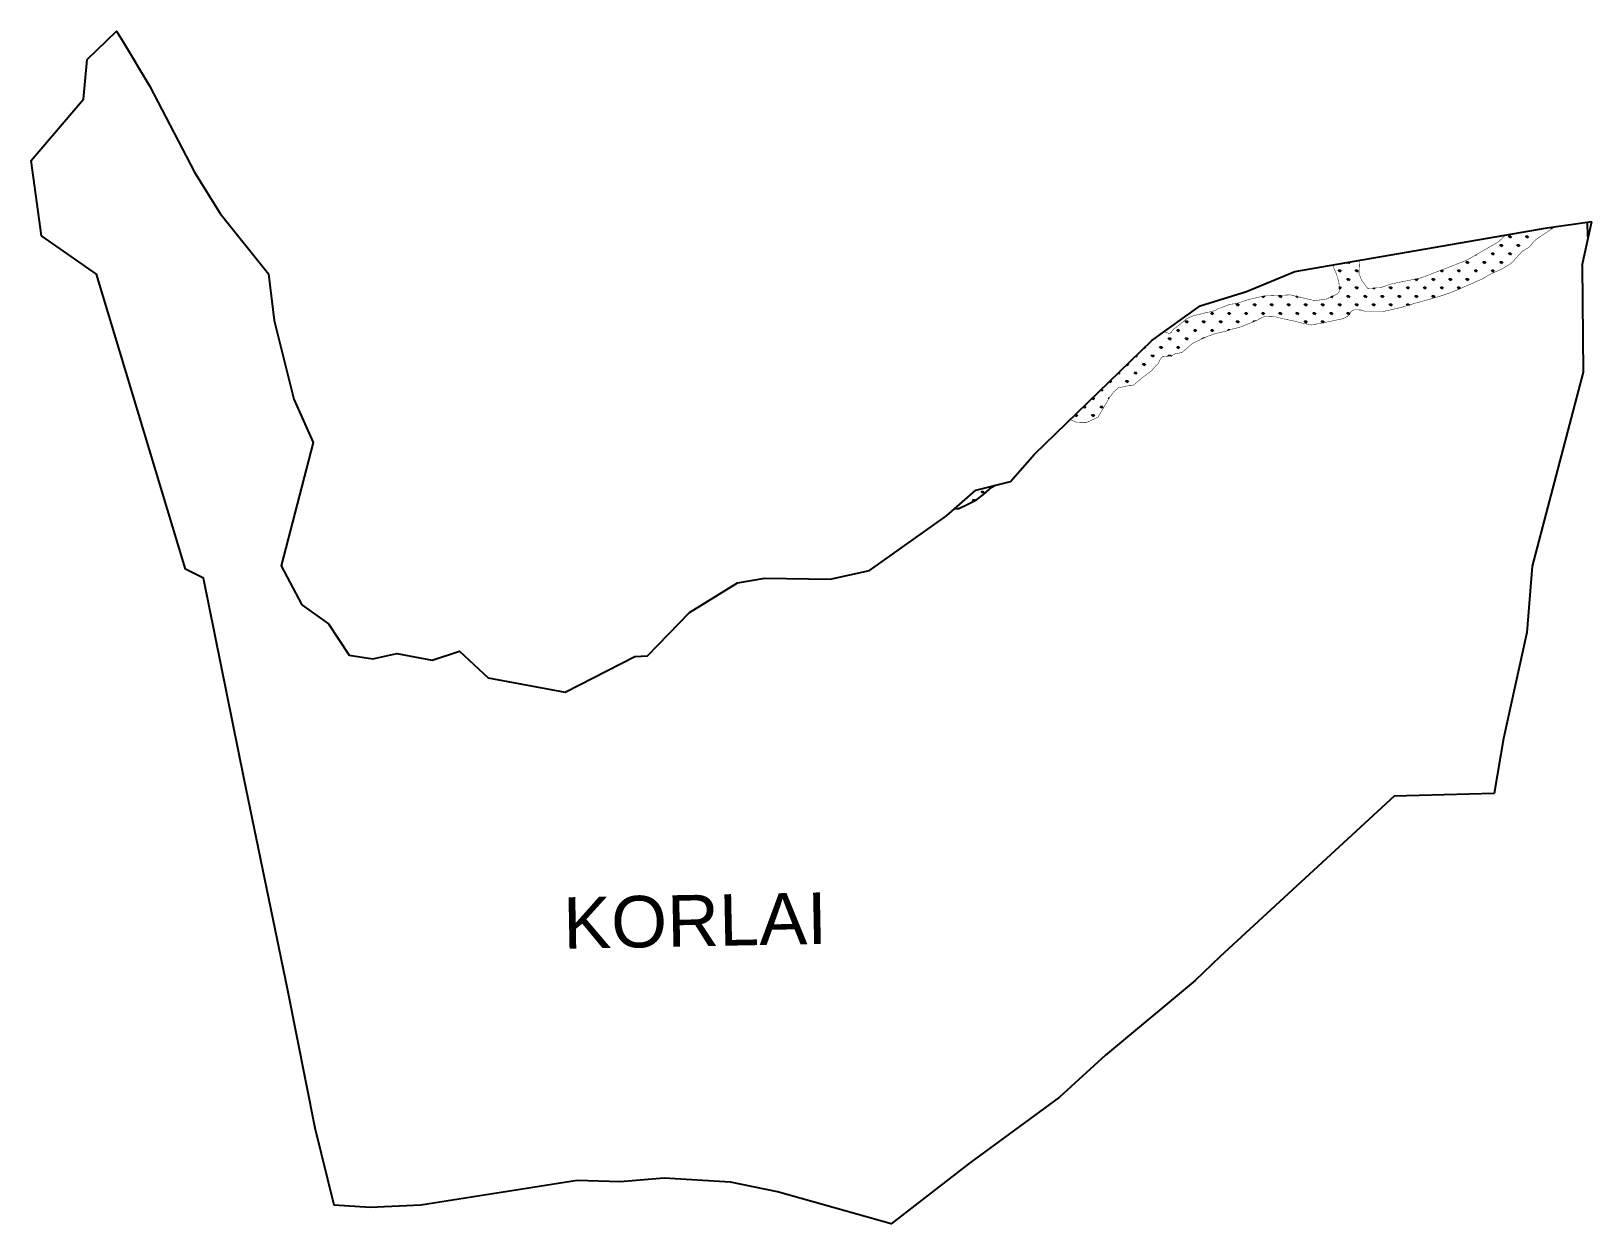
# Model space of a CAD drawing. Header units: metres. Extents: x 278911 to 282207, y 2048811 to 2051329.
import ezdxf

# ---------------------------------------------------------------- set-up
doc = ezdxf.new("R2010")
doc.units = ezdxf.units.M
for name, color, linetype in [('MANGROOVE BUFFER ZONE', 120, 'Continuous'), ('village', 3, 'Continuous'), ('VILLAGE NAME', 250, 'Continuous')]:
    doc.layers.add(name, color=color, linetype=linetype)
doc.styles.get("Standard").update_dxf_attribs({"font": 'simplex.shx'})

msp = doc.modelspace()

# ---------------------------------------------------------------- hatches: boundary and pattern name
at = {"layer": 'MANGROOVE BUFFER ZONE'}
h = msp.add_hatch(dxfattribs=at)
h.set_pattern_fill('GRASS', color=256)
h.paths.add_polyline_path([(282206.6, 2050927.5), (282197.2, 2050926.2), (282197.7, 2050896.3), (282199.1, 2050893.4)])
h = msp.add_hatch(dxfattribs=at)
h.set_pattern_fill('GRASS', color=256)
h.paths.add_polyline_path([(281508.5, 2050723.6), (281513.6, 2050726.2), (281520, 2050727), (281529.2, 2050727.2), (281535.6, 2050727), (281554.3, 2050722.3), (281564.1, 2050720.2), (281578.9, 2050717.2), (281591.9, 2050713.6), (281615.1, 2050708.9), (281646.5, 2050715), (281682.5, 2050722.5), (281692.1, 2050728.2), (281696.2, 2050733.9), (281698.4, 2050737.3), (281701.4, 2050739.6), (281705.6, 2050741.1), (281719.2, 2050740.6), (281729.4, 2050737.4), (281765.7, 2050737.4), (281794.4, 2050743.7), (281808, 2050747.2), (281826.7, 2050752.9), (281884.5, 2050769.2), (281908.2, 2050777.1), (281931.6, 2050787), (281975.1, 2050806), (281992.4, 2050816.3), (282017.7, 2050827.6), (282037.2, 2050839.7), (282059.9, 2050864.8), (282065.1, 2050867.8), (282070.2, 2050870.8), (282074.1, 2050873.4), (282079.2, 2050878.6), (282083.7, 2050884.8), (282089.1, 2050889.8), (282128.7, 2050916.4), (282112.6, 2050914.2), (282025, 2050899), (282009.2, 2050884.5), (281942.5, 2050845.7), (281846.3, 2050808.5), (281783.1, 2050795.6), (281759.6, 2050787.6), (281733.3, 2050786.4), (281720.5, 2050803.3), (281715, 2050818.3), (281716.2, 2050843), (281716.5, 2050845.7), (281659.2, 2050835.7), (281667.6, 2050816.3), (281672.6, 2050799.2), (281673.4, 2050790.6), (281674, 2050780.1), (281669.5, 2050774.3), (281656.1, 2050768.8), (281647.5, 2050764), (281621.6, 2050760.3), (281569.8, 2050772.6), (281548.4, 2050771.6), (281513.5, 2050770.1), (281479.4, 2050762), (281456.6, 2050754.2), (281442.4, 2050752.6), (281426.5, 2050746.3), (281417.4, 2050743.3), (281413, 2050740.5), (281405.2, 2050737.7), (281388.7, 2050734.2), (281382.1, 2050732.5), (281365.7, 2050728.6), (281360.4, 2050726.2), (281352.2, 2050722.8), (281345.3, 2050717.7), (281339.9, 2050712.5), (281321.7, 2050698.5), (281318.6, 2050693), (281313.8, 2050691.1), (281303.5, 2050695), (281277.6, 2050676.4), (281105.5, 2050509.2), (281119.3, 2050503.1), (281140.8, 2050503.5), (281163.9, 2050514.2), (281188.5, 2050555.7), (281196.6, 2050567.3), (281207.3, 2050576.4), (281217.5, 2050578.3), (281227.1, 2050580.5), (281237.6, 2050581.1), (281257.3, 2050597.4), (281274.6, 2050610.4), (281290.5, 2050626.5), (281294.5, 2050635), (281297.9, 2050639.9), (281300, 2050641.9), (281318, 2050643.5), (281327.2, 2050648.2), (281340.8, 2050650.6), (281364.2, 2050670.4), (281393.9, 2050684.4), (281410.3, 2050690.4), (281419.9, 2050692.7), (281435.8, 2050696.1), (281446.9, 2050700.2), (281463.9, 2050704.2), (281478.8, 2050710.4), (281492.6, 2050715.7), (281502, 2050720.2)])
h = msp.add_hatch(dxfattribs=at)
h.set_pattern_fill('GRASS', color=256)
h.paths.add_polyline_path([(280922.5, 2050350.7), (280940, 2050366.6), (280947, 2050370.7), (280906.2, 2050360.4), (280862.4, 2050321.6), (280870.2, 2050321.3), (280887.6, 2050329.8), (280907.3, 2050339.9)])

# ---------------------------------------------------------------- linework, layer by layer
at = {"color": 3, "flags": 128}
msp.add_lwpolyline([(282186.2, 2050834.5), (282206.6, 2050927.5)], dxfattribs=at)
at = {"layer": 'MANGROOVE BUFFER ZONE', "flags": 128}
for points in [[(282197.2, 2050926.2), (282197.7, 2050896.3), (282199.1, 2050893.4)], [(280862.4, 2050321.6), (280870.2, 2050321.3), (280887.6, 2050329.8), (280907.3, 2050339.9), (280922.5, 2050350.7), (280940, 2050366.6), (280947, 2050370.7)]]:
    msp.add_lwpolyline(points, dxfattribs=at)
at = {"layer": 'MANGROOVE BUFFER ZONE', "const_width": 1, "flags": 128}
for points in [[(281105.5, 2050509.2), (281119.3, 2050503.1), (281140.8, 2050503.5), (281163.9, 2050514.2), (281188.5, 2050555.7), (281196.6, 2050567.3), (281207.3, 2050576.4), (281217.5, 2050578.3), (281227.1, 2050580.5), (281237.6, 2050581.1), (281257.3, 2050597.4), (281274.6, 2050610.4), (281290.5, 2050626.5), (281294.5, 2050635), (281297.9, 2050639.9), (281300, 2050641.9), (281318, 2050643.5), (281327.2, 2050648.2), (281340.8, 2050650.6), (281364.2, 2050670.4), (281393.9, 2050684.4), (281410.3, 2050690.4), (281419.9, 2050692.7), (281435.8, 2050696.1), (281446.9, 2050700.2), (281463.9, 2050704.2), (281478.8, 2050710.4), (281492.6, 2050715.7), (281502, 2050720.2), (281508.5, 2050723.6), (281513.6, 2050726.2), (281520, 2050727), (281529.2, 2050727.2), (281535.6, 2050727), (281554.3, 2050722.3), (281564.1, 2050720.2), (281578.9, 2050717.2), (281591.9, 2050713.6), (281615.1, 2050708.9), (281646.5, 2050715), (281682.5, 2050722.5), (281692.1, 2050728.2), (281696.2, 2050733.9), (281698.4, 2050737.3), (281701.4, 2050739.6), (281705.6, 2050741.1), (281719.2, 2050740.6), (281729.4, 2050737.4), (281765.7, 2050737.4), (281794.4, 2050743.7), (281808, 2050747.2), (281826.7, 2050752.9), (281884.5, 2050769.2), (281908.2, 2050777.1), (281931.6, 2050787), (281975.1, 2050806), (281992.4, 2050816.3), (282017.7, 2050827.6), (282037.2, 2050839.7), (282059.9, 2050864.8), (282065.1, 2050867.8), (282070.2, 2050870.8), (282074.1, 2050873.4), (282079.2, 2050878.6), (282083.7, 2050884.8), (282089.1, 2050889.8), (282128.7, 2050916.4)], [(282025, 2050899), (282009.2, 2050884.5), (281942.5, 2050845.7), (281846.3, 2050808.5), (281783.1, 2050795.6), (281759.6, 2050787.6), (281733.3, 2050786.4), (281720.5, 2050803.3), (281715, 2050818.3), (281716.2, 2050843), (281716.5, 2050845.7)], [(281659.2, 2050835.7), (281667.6, 2050816.3), (281672.6, 2050799.2), (281673.4, 2050790.6), (281674, 2050780.1), (281669.5, 2050774.3), (281656.1, 2050768.8), (281647.5, 2050764), (281621.6, 2050760.3), (281569.8, 2050772.6), (281548.4, 2050771.6), (281513.5, 2050770.1), (281479.4, 2050762), (281456.6, 2050754.2), (281442.4, 2050752.6), (281426.5, 2050746.3), (281417.4, 2050743.3), (281413, 2050740.5), (281405.2, 2050737.7), (281388.7, 2050734.2), (281382.1, 2050732.5), (281365.7, 2050728.6), (281360.4, 2050726.2), (281352.2, 2050722.8), (281345.3, 2050717.7), (281339.9, 2050712.5), (281321.7, 2050698.5), (281318.6, 2050693), (281313.8, 2050691.1), (281303.5, 2050695)]]:
    msp.add_lwpolyline(points, dxfattribs=at)
at = {"layer": 'village', "color": 3}
for points in [[(282186.2, 2050834.5, 0), (282188.4, 2050609.2, 0), (282080.9, 2050199.5, 0), (282069.5, 2050059.8, 0), (282019.9, 2049835.8, 0), (282000.3, 2049719.6, 0), (281789.6, 2049713.8, 0), (281421.7, 2049374.8, 0), (281369.4, 2049324.2, 0), (281179.9, 2049166.6, 0), (281082.8, 2049078.1, 0), (280892.5, 2048938.6, 0), (280727.1, 2048810.5, 0), (280487, 2048878.2, 0), (280387.8, 2048898.7, 0), (280247.8, 2048907.2, 0), (280154.8, 2048899.3, 0), (280064.4, 2048901.8, 0), (279734.3, 2048849.7, 0), (279627.1, 2048845, 0), (279551.2, 2048850.1, 0), (279510.8, 2049012.2, 0), (279452.8, 2049306.7, 0), (279360.9, 2049749.9, 0), (279275, 2050173.9, 0), (279237.4, 2050193, 0), (279049.2, 2050816.3, 0), (278933.5, 2050897.2, 0), (278911.5, 2051056.5, 0), (279022.1, 2051185.6, 0), (279029.7, 2051269.9, 0), (279091.6, 2051329.5, 0), (279106, 2051307, 0), (279161.4, 2051214.4, 0), (279256.3, 2051031.6, 0), (279310.3, 2050944.5, 0), (279412.5, 2050816.9, 0), (279424.8, 2050718.3, 0), (279466.2, 2050552.2, 0), (279506.7, 2050461.1, 0), (279439.2, 2050200.3, 0), (279483.2, 2050118.1, 0)], [(279483.2, 2050118.1, 0), (279538.9, 2050077.5, 0), (279583.2, 2050011.4, 0), (279632.7, 2050003.7, 0), (279683.7, 2050015.3, 0), (279757.9, 2050001.3, 0), (279815.6, 2050019.9, 0), (279876.5, 2049963.4, 0), (280039.1, 2049933.5, 0), (280186.2, 2050008.6, 0), (280212.5, 2050010.2, 0), (280301.4, 2050101.8, 0), (280403, 2050164.2, 0), (280460.6, 2050174.1, 0), (280598.2, 2050171.9, 0), (280681.6, 2050190.7, 0), (280844.4, 2050305.6, 0), (280906.2, 2050360.4, 0), (280978.9, 2050378.7, 0), (281030.2, 2050436.1, 0), (281277.6, 2050676.4, 0), (281380, 2050749.7, 0), (281477.5, 2050779.8, 0), (281579.4, 2050821.9, 0), (282112.6, 2050914.2, 0), (282206.6, 2050927.5, 0)]]:
    msp.add_polyline3d(points, dxfattribs=at)

# ---------------------------------------------------------------- texts
at = {"layer": 'VILLAGE NAME', "insert": (280033.6, 2049500), "char_height": 108.748, "attachment_point": 1, "rotation": 1.1028}
msp.add_mtext_dynamic_manual_height_columns('{\\fArial|b0|i0|c0|p34;KORLAI}', width=726.929, gutter_width=543.7, heights=[0], dxfattribs=at)

doc.saveas('drawing.dxf')
